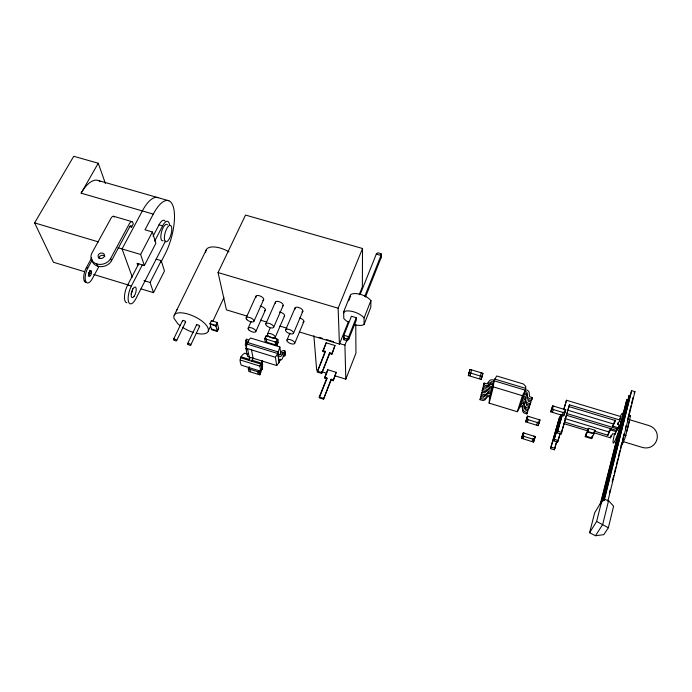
<?xml version="1.0" encoding="UTF-8"?>
<svg xmlns="http://www.w3.org/2000/svg" width="692" height="692" viewBox="0 0 692 692"><rect width="100%" height="100%" fill="white"/><g stroke="black" fill="none" stroke-linecap="round" stroke-linejoin="round"><path stroke-width="1.04" d="M246.983 316.088L226.44 309.869L218.049 272.562L245.522 215.065L362.522 248.489L362.357 286.851L359.191 294.74M353.941 324.487A12.715 5.96 21.7 0 0 362.366 325.197L364.044 324.565L364.096 317.948L370.929 300.553L369.268 298.875A12.603 6.107 21.7 0 0 352.271 293.884L350.619 294.584L343.63 311.858L343.812 318.528L345.498 320.162A12.715 5.96 21.7 0 0 347.981 321.884M370.929 300.553L370.8 307.309L364.044 324.565M365.497 296.989L380.894 258.177L381.05 253.713L377.771 252.779L376.301 254.128L360.359 293.996M364.727 296.392L380.981 255.469L381.05 253.713M380.894 258.177L380.989 255.616M343.742 337.981L343.855 335.257L351.458 316.253L356.276 317.689L356.285 320.214L348.759 339.184L347.185 340.732L343.794 339.703L343.742 337.981L347.142 339.011L347.185 340.732M343.794 339.703L343.855 335.257L348.716 336.719L348.759 339.184M489.132 403.133L489.529 398.142L494.002 380.756L525.349 390.202L519.804 407.363L517.287 411.723L489.132 403.133L493.335 386.889L494.002 380.756M247.727 354.157L244.631 353.197C240.15 355.705 239.069 360.662 241.205 365.151L260.798 371.258L262.398 368.672L262.562 360.722M261.87 360.437L261.394 363.144L259.837 366.085L261.022 372.036L259.811 374.839L248.861 371.414L248.298 368.741L249.12 366.872M280.139 359.157L279.04 362.582L276.696 365.54L247.753 356.57C245.452 350.264 245.392 342.938 250.582 338.016L279.845 346.986L280.891 354.321M249.691 358.837L249.89 358.188M468.354 375.574L470.015 369.416L482.895 373.282L482.203 376.275L481.174 379.441L468.354 375.574L470.015 369.416M481.174 379.441L482.895 373.282M489.815 397.026L488.509 396.628A1.073 0.952 14.3 0 0 487.35 396.948L485.36 399.396A3.088 2.742 13.9 0 1 482.013 400.287L480.049 399.691L480.378 398.315L482.35 398.912A3.097 2.751 13.8 0 0 485.697 398.021L487.696 395.565A1.081 0.952 14.3 0 1 488.863 395.244L490.17 395.642L490.714 393.93L489.097 393.454A3.114 2.759 14.3 0 0 486.701 393.86M490.948 392.615L489.633 392.217A1.081 0.96 14.2 0 0 488.466 392.528L486.45 395.002A3.114 2.759 13.7 0 1 483.077 395.902L481.096 395.296L481.987 392.165L484.08 392.797A1.081 0.952 13.6 0 0 485.075 392.528L487.185 389.959M492.107 388.125L490.775 387.719A1.09 0.969 14 0 0 489.599 388.039L487.575 390.522A3.149 2.785 13.5 0 1 484.166 391.43L482.168 390.824L482.506 389.397L484.512 390.003A3.157 2.785 13.5 0 0 487.929 389.094L489.953 386.603A1.099 0.969 13.9 0 1 491.147 386.292L492.47 386.69L493.448 383.307M493.284 383.55L491.943 383.143A1.107 0.969 13.8 0 0 490.749 383.463L488.708 385.972A3.175 2.803 13.4 0 1 485.274 386.88L483.258 386.266L484.166 383.065L486.303 383.705A1.099 0.969 13.3 0 0 487.306 383.437L489.616 380.643A3.192 2.811 13.8 0 1 492.548 379.856L494.209 380.349M480.594 397.978L480.923 396.594L483.007 397.225A1.064 0.952 13.8 0 0 483.985 396.957L486.242 394.224A3.114 2.759 14.3 0 1 486.459 394.033M481.987 392.165L481.096 395.296M482.722 389.086L483.068 387.658L485.178 388.29A1.09 0.96 13.5 0 0 486.182 388.022L488.474 385.254A3.166 2.794 13.9 0 1 488.699 385.055M484.166 383.065L483.258 386.266M608.346 527.771L613.614 506.207L608.588 500.653L605.076 499.546L601.711 501.181L594.601 512.98L589.619 532.745L595.483 535.72L603.796 534.657L608.346 527.771L596.642 521.439L601.711 501.181M609.358 493.162L610.128 490.04M612.195 481.701L613.743 475.456M614.254 473.371L615.802 467.126M616.321 465.041L617.869 458.787M618.38 456.711L619.928 450.457M620.447 448.373L621.987 442.127M622.506 440.043L624.054 433.789M625.343 428.582L626.113 425.459M627.41 420.252L631.018 405.668M631.528 403.583L633.076 397.338M607.818 501.267L634.936 391.637L631.597 390.651L603.813 500.394M608.588 500.653L602.697 524.493L595.483 535.72M621.105 445.51A15.734 1.73 -72.9 0 0 625.603 436.254L630.542 415.857A15.734 1.73 -72.9 0 0 629.919 415.581M602.585 501.795L629.21 395.158L602.343 500.965M604.324 500.169L631.597 390.651M594.229 432.863L610.448 437.811L612.688 433.65L614.989 434.351L617.074 429.17M615.067 419.975L612.74 426.142L618.51 427.89L619.989 425.182L617.636 424.473L620.006 420.07L620.88 416.619L566.488 400.253L563.781 409.145M566.212 415.183L617.039 430.597L618.544 426.462M618.51 427.89L619.158 425.329M600.146 504.58L626.857 399.587L600.621 504.39M614.989 434.351L615.422 432.664M617.636 424.473L618.068 422.751M594.48 431.159L607.905 435.251L611.14 428.279M610.448 437.811L611.088 435.294M607.905 435.251L608.77 431.894L610.638 428.357M491.675 390.193L492.263 387.901M494.226 380.271L496.718 375.99L523.463 384.017L525.842 386.577L524.943 391.447L526.301 391.854A1.116 0.977 17.1 0 1 527.122 392.788L527.416 396.023A3.226 2.829 17.6 0 0 529.787 398.704L531.845 399.327L531.352 400.755L529.302 400.132A3.218 2.82 17.6 0 1 526.941 397.45L526.655 394.224A1.116 0.977 17.1 0 0 525.833 393.298L524.484 392.883M593.926 433.754L587.413 432.145L588.261 428.962M594.143 432.924L594.67 430.908M594.16 433.452L594.999 430.26L588.572 428.305L585.224 436.678L591.582 438.624L594.16 433.452L587.733 431.497L585.224 436.678M591.582 438.624L592.205 436.245M592.421 435.986L591.902 437.984L585.527 436.038L586.375 432.872M587.733 431.497L588.572 428.305M561.186 414.439L553.79 440.865L557.64 442.05L559.88 433.996M557.64 442.05L560.269 433.434M562.155 414.932L557.164 432.829L561.082 434.031L569.429 404.82L620.006 420.07M561.082 434.031L569.429 404.82M553.79 440.865L561.29 414.854M557.164 432.829L562.449 414.707M563.894 409.543L566.488 400.253M564.101 409.318L565.217 410.045L564.525 412.544L563.305 412.173L562.06 415.286M550.529 448.624L559.62 416.956L550.529 448.624L554.309 449.8L556.61 441.539M563.677 415.78L565.727 409.811L552.752 405.884L551.671 408.669L550.763 411.861L563.677 415.78L565.727 409.811M554.309 449.8L556.973 441.055M550.763 411.861L552.752 405.884M551.507 410.797L551.974 409.145M554.37 406.377L553.055 406.368L552.346 408.86L553.565 409.223L552.476 411.991M536.629 424.827L537.597 422.224L538.765 422.578L539.466 420.156L538.402 419.456M533.809 436.116L534.847 436.799L534.163 439.161L533.247 441.591L532.018 441.582L533.03 438.815L534.163 439.161M527.494 416.126L525.678 421.852L538.082 425.649L539.959 419.932L527.494 416.126L526.595 418.755M533.523 442.05L535.314 436.583L523.282 432.872L521.534 438.339L533.523 442.05L534.397 439.022M538.082 425.649L539.959 419.932M526.465 420.753L527.788 416.584L529.051 416.601M521.534 438.339L523.282 432.872M522.235 437.335L522.702 435.778M522.296 437.301L523.559 433.322L524.787 433.33M527.321 421.982L528.238 419.361L527.07 419.006M523.126 438.468L523.991 436.021L522.858 435.675M520.185 406.187L521.5 406.593A1.09 0.96 17.7 0 1 522.296 407.502L522.572 410.667A3.131 2.768 18.2 0 0 524.865 413.288L526.863 413.902L527.84 410.806L525.738 410.157A1.081 0.952 18.2 0 1 525.064 409.387L524.761 406.083M521.595 401.836L522.918 402.234A1.099 0.969 17.5 0 1 523.723 403.159L524 406.334A3.157 2.785 18 0 0 526.318 408.981L528.333 409.595L529.319 406.463L527.2 405.815A1.09 0.96 18 0 1 526.517 405.036L526.309 402.779M528.333 409.595L529.319 406.463M523.022 397.398L524.363 397.805A1.107 0.969 17.3 0 1 525.176 398.73L525.453 401.931A3.192 2.803 17.8 0 0 527.797 404.595L529.83 405.209L530.833 402.052L528.688 401.395A1.099 0.969 17.8 0 1 528.005 400.607L527.979 400.469M529.83 405.209L530.833 402.052M531.352 400.755L532.373 397.554L530.21 396.888A1.116 0.977 17.6 0 1 529.51 396.101L529.164 392.485A3.226 2.829 17.1 0 0 527.148 390.202L525.479 389.683L525.877 388.437L494.555 379.008L493.656 382.096L492.315 381.69A1.107 0.977 13.8 0 0 491.112 382.01L489.071 384.518A3.183 2.803 13.3 0 1 485.628 385.427L483.604 384.813M279.845 346.986L277.691 353.517L275.425 357.271L276.696 365.54M519.804 407.363L520.323 405.642M520.6 404.898L521.145 403.099L522.771 403.6A3.14 2.777 17.6 0 1 524.251 404.751M489.529 398.142L490.066 396.438M482.168 390.824L483.068 387.658M480.049 399.691L480.923 396.594M517.287 411.723L522.425 395.686L525.349 390.202M481.286 372.798L479.686 378.611M471.624 369.9L470.067 375.704M527.382 412.164L527.84 410.806M531.88 398.973L532.373 397.554M526.863 413.902L527.321 412.553L525.323 411.939A3.14 2.768 18.2 0 1 523.014 409.309L522.745 406.143A1.09 0.96 17.6 0 0 521.941 405.227L520.626 404.829M618.051 432.915L617.731 433.858A15.717 1.609 -72.9 0 1 613.363 443.139A15.717 1.609 -72.9 0 1 614.626 433.858M525.678 421.852L526.577 419.231L539.059 423.046M527.183 418.34L527.788 416.584M247.477 342.479L278.348 351.968L278.772 354.84L278.115 356.38L278.988 356.631A2.457 2.163 -8.1 0 0 281.722 355.472L283.08 352.323L284.3 352.479L284.767 355.896L283.556 355.749L282.206 358.871A2.448 2.154 -8.2 0 1 279.499 360.03L278.625 359.779M522.988 434.957L523.559 433.322M534.708 438.209L535.314 436.583M552.337 408.219L553.055 406.368M334.755 375.73L345.818 379.147L355.947 353.188L355.749 324.271M356.276 317.689L348.716 336.719L347.142 339.011M333.181 379.899L331.07 379.251L331.113 380.081L333.215 380.73L336.174 372.339L327.783 369.762L324.756 377.296L324.816 378.126L326.909 378.775L319.669 396.905M333.215 380.73L336.174 372.339M324.756 377.296L326.858 377.944L319.22 397.052L319.289 397.857L323.527 399.18L331.07 379.251M323.527 399.18L331.113 380.081M345.818 379.147L344.91 345.144L346.9 340.153M324.816 378.126L327.783 369.762M299.368 331.961L339.435 344.097L348.526 321.399M331.831 353.335L329.617 352.661L329.669 353.569L331.875 354.243L334.98 345.498L326.166 342.825L322.982 350.636L323.043 351.553L325.249 352.228L325.197 351.311L322.982 350.636M331.875 354.243L334.98 345.498M343.665 313.234L344.443 311.313M348.699 300.769L350.636 295.986M325.197 351.311L317.221 372.019L321.676 373.395L329.617 352.661M321.676 373.395L329.669 353.569M317.619 371.033L324.851 353.214M339.435 344.097L338.128 308.217L362.522 248.489M323.043 351.553L326.166 342.825M252.597 358.568L252.519 358.75A1.903 0.467 -72.6 0 0 252.061 360.887L252.148 361.362L252.71 359.07M249.769 357.695L249.691 357.876A1.903 0.476 -72.6 0 0 249.241 360.013L249.328 360.489M294.654 343.422A4.204 1.799 23 0 0 289.559 339.495A4.204 1.799 23 0 0 288.192 342.298A4.204 1.799 23 0 0 294.654 343.422L303.814 321.745M284.3 352.479L284.948 350.948L284.109 350.688A2.163 1.903 -7.7 0 0 281.229 352.116L280.061 354.806L278.772 354.84M293.477 333.293A4.282 1.868 23.2 0 0 288.287 329.271A4.282 1.868 23.2 0 0 286.903 332.186A4.282 1.868 23.2 0 0 293.477 333.293L302.811 311.348M284.767 355.896L285.415 354.373L284.948 350.948M286.946 340.066L289.887 333.181M285.632 329.885L295.06 307.957M275.684 344.564L275.087 341.865L276.342 341.874L277.345 339.564L276.376 338.89M277.016 345.343L276.575 342.324L277.855 339.348L266.013 335.724L264.707 338.691L265.218 341.727L277.016 345.343L278.296 342.376L277.855 339.348M277.12 344.132L277.786 342.592M259.811 374.839L259.31 372.175L260.123 370.307M275.165 337.471A4.195 1.782 23.5 0 0 270.027 333.544A4.195 1.782 23.5 0 0 268.781 336.373A4.195 1.782 23.5 0 0 275.165 337.471L284.507 315.941M260.235 372.971L259.604 374.424C257.848 375.246 256.931 370.428 259.102 371.76L259.734 370.298M267.484 336.182L266.238 336.174L265.226 338.475L266.333 338.812L266.688 342.177L265.728 341.511M273.643 327.281L283.166 305.475M249.423 367.089L248.783 368.542C250.245 368.352 251.231 373.178 249.336 371.215M267.475 334.132L270.044 328.267M265.815 323.873L275.425 302.093M255.815 331.563L265.33 310.163M253.947 321.296L263.652 299.627M246.222 343.223L245.695 340.62L246.378 339.106L247.208 339.365A2.154 1.877 -10.7 0 1 248.281 341.995M248.134 328.233L251.187 321.434M246.127 317.905L255.928 296.254M218.464 327.835L217.124 330.724L211.38 328.959M217.314 331.485L218.655 328.596L217.15 322.463L211.363 320.69L209.996 323.596L211.579 329.721L217.314 331.485L215.792 325.37L217.15 322.463M217.34 323.233L215.982 326.148L210.342 324.046M208.283 330.975L210.576 326.079M212.868 321.183L223.879 297.698M190.758 345.005L199.607 326.339M187.619 343.647L196.502 324.989M176.659 340.62L185.612 322.04M173.519 339.27L182.515 320.699M174.358 315.024L206.363 249.674M593.892 432.474L594.999 430.26M141.159 288.901L153.52 292.655L164.454 271.048L161.245 260.659L156.193 259.154M153.52 292.655L150.095 282.5L161.245 260.659M160.873 262.355L165.206 253.86A35.041 12.767 -74.5 0 0 173.303 206.865A35.041 12.767 -74.5 0 0 153.287 214.105L81.128 193.163L98.247 163.234L73.741 156.28L34.6 222.893L53.414 262.242L84.389 271.653M165.483 241.041L135.987 298.503A12.006 4.481 -73.1 0 1 128.634 302.049A12.006 4.481 -73.1 0 1 131.376 286.03L142.284 265.019M137.803 265.529L137.051 263.349L144.369 265.546L155.882 243.307L152.378 231.976L145.009 229.813L153.287 214.105M154.671 241.145L162.603 225.86A11.669 4.204 -74.6 0 1 169.575 225.488M126.878 302.75A11.998 4.524 -73.1 0 1 124.482 296.539A11.998 4.524 -73.1 0 1 127.7 284.914L138.789 263.635M153.096 236.18L159.022 224.813A11.66 4.239 -74.6 0 1 165.059 220.999M144.369 265.546L140.623 254.466L152.378 231.976M612.74 426.142L615.655 420.658L568.72 406.498M129.568 226.5L131.601 227.097L133.288 223.948L132.726 222.357A6.081 2.387 -74.6 0 0 129.516 223.43L110.633 258.531A10.492 8.494 -16.7 0 1 96.828 263.972A10.492 8.494 -16.7 0 1 91.967 252.926L111.127 218.041A6.064 2.483 -74.7 0 1 114.448 217.011M91.906 259.664A10.458 8.477 -16.7 0 0 100.305 266.662A10.458 8.477 -16.7 0 0 111.507 260.789L129.966 226.362A2.024 0.796 -74.6 0 1 131.203 225.938L131.601 227.097M619.452 419.274L620.88 416.619M634.114 393.168L634.936 391.637M98.947 266.472L92.33 278.712A9.896 4.135 -73.2 0 1 85.721 281.393A9.896 4.135 -73.2 0 1 87.789 268.115L92.174 260.08M86.042 282.544A9.896 4.152 -73.2 0 1 83.723 277.267A9.896 4.152 -73.2 0 1 86.344 267.674L91.716 257.865M589.619 532.745L596.642 521.439M487.73 383.948L489.088 382.287M177.014 309.687L176.477 310.777M343.63 311.858L345.282 311.192A12.715 5.96 21.7 0 1 362.409 316.279L364.096 317.948M376.301 254.128L380.981 255.469M98.42 180.543L168.813 200.749M159.022 224.813L162.603 225.86M113.652 216.293L131.973 221.656M218.049 272.562L338.128 308.217M34.6 222.893L98.394 241.889M117.943 247.71L140.623 254.466M628.63 415.823L630.585 416.411M629.071 419.586L647.695 425.191C664.51 429.568 657.305 452.732 641.017 447.032L623.44 441.678M468.968 372.581L481.866 376.465M619.288 421.272L620.854 421.748M493.024 384.951L491.381 384.475A3.166 2.794 13.9 0 0 488.941 384.882M143.979 280.658L150.095 282.5M493.335 386.889L522.425 395.686M568.158 410.304L613.596 424.049M319.055 337.315L322.161 338.25M326.295 339.504L333.535 341.701M339.746 343.578L344.91 345.144M260.339 320.137L266.498 322.005M279.853 326.053L287.042 328.233M86.344 267.674L87.789 268.115M566.895 413.565L617.895 429.023M551.844 409.093L564.828 413.029M530.306 403.817L528.273 403.194A3.2 2.811 17.8 0 1 525.92 400.53L525.635 397.32A1.107 0.977 17.2 0 0 524.821 396.395L523.481 395.988L524.008 394.232L525.661 394.743A3.2 2.811 17.2 0 1 526.975 395.668M610.707 429.974L616.434 431.713M623.959 434.706L625.923 435.311M88.515 272.907L90.583 273.53M93.679 274.473L128.781 285.139M127.7 284.914L131.376 286.03M564.741 418.513L608.77 431.894M528.8 408.219L526.785 407.605A3.166 2.794 18 0 1 524.458 404.958L524.181 401.767A1.099 0.969 17.4 0 0 523.368 400.85L522.036 400.443L522.564 398.704L524.199 399.215A3.175 2.794 17.4 0 1 525.505 400.132M481.433 393.895L483.423 394.501A3.123 2.768 13.6 0 0 486.805 393.601L488.82 391.127A1.09 0.96 14.1 0 1 489.997 390.807L491.311 391.205L491.856 389.484L490.23 388.999A3.14 2.777 14.1 0 0 487.566 389.579M564.516 422.034L588.278 429.274M563.816 423.59L588.148 431.012M84.303 281.004L85.739 281.436M264.707 338.691L276.575 342.324M209.996 323.596L215.792 325.37M557.838 431.228L561.766 432.431M284.343 352.401L285.182 352.661M245.695 340.62L246.733 341.121L245.357 344.27A2.448 2.137 -10.7 0 0 246.525 346.623L246.759 346.709M284.576 354.114L285.415 354.373M246.793 344.002L277.691 353.517L279.04 362.582M554.439 439.308L558.306 440.501M246.041 348.206L275.425 357.271M321.693 371.699L326.719 373.248M317.152 371.128L321.607 372.504M522.382 435.891L534.44 439.619M551.161 447.127L554.958 448.295M249.751 359.529L240.963 356.804L241.11 357.505M252.571 360.402L261.394 363.144L262.398 368.672M240.531 357.755L260.979 364.104L261.991 369.623M240.055 359.935L259.837 366.085M248.298 368.741L259.31 372.175M319.22 397.052L323.467 398.376M96.811 263.972L97.728 266.212M110.633 258.531L111.507 260.789M132.336 277.233L122.06 248.938L142.353 210.93A34.981 13.113 -74.6 0 1 158.139 197.678M98.247 163.234L105.409 183.501M211.363 320.69L211.553 321.469M247.52 348.664L249.207 357.02M251.481 349.892L253.116 358.231M262.19 365.523L262.294 366.103M262.597 364.563L262.7 365.16M279.412 359.183L279.689 361.051M282.967 352.6L283.443 356.017M313.883 335.75L316.668 370.151M326.858 377.944L326.909 378.775M622.774 414.067L622.748 413.522A15.717 1.609 -72.9 0 0 620.439 416.342M205.749 252.416L205.714 250.798L206.813 248.869A18.234 8.477 26 0 1 229 251.905M81.128 193.163A34.617 14.99 -74.9 0 1 100.176 181.494M89.744 270.252A3.036 1.272 -73.2 0 1 89.908 273.21A3.036 1.272 -73.2 0 1 88.204 275.892M98.956 258.514A3.287 2.664 -16.7 0 1 101.11 255.547A3.287 2.664 -16.7 0 1 104.855 256.196M132.605 288.789A5.519 2.076 -73.1 0 1 131.143 294.074M163.113 240.704A8.529 3.071 -74.6 0 1 161.582 231.69A8.529 3.071 -74.6 0 1 167.516 224.857M196.294 333.267A18.857 7.612 25.3 0 0 203.621 322.463A18.857 7.612 25.3 0 0 174.773 314.306L173.779 316.036L173.951 318.259L177.68 323.545A18.857 7.612 25.3 0 0 180.067 325.595M193.682 332.558A18.857 7.612 25.3 0 1 182.463 327.29M196.831 325.664A1.695 0.683 25.1 0 1 197.082 324.712A1.695 0.683 25.1 0 1 199.279 325.664A1.695 0.683 25.1 0 1 199.028 326.615M182.861 321.373A1.695 0.683 25.4 0 1 183.077 320.413A1.695 0.683 25.4 0 1 185.274 321.365A1.695 0.683 25.4 0 1 185.049 322.325M279.438 311.971A4.152 1.851 23.6 0 1 283.608 313.934A4.152 1.851 23.6 0 1 284.187 316.322M275.58 303.2A4.221 1.92 23.8 0 1 279.525 301.798A4.221 1.92 23.8 0 1 282.838 305.873M299.792 318.026A4.161 1.868 23.1 0 1 303.52 320.379A4.161 1.868 23.1 0 1 302.897 322.368M295.181 309.065A4.23 1.929 23.3 0 1 297.067 307.213A4.23 1.929 23.3 0 1 302.058 309.402A4.23 1.929 23.3 0 1 301.885 311.997M256.118 297.378A4.221 1.903 24.4 0 1 257.813 295.484A4.221 1.903 24.4 0 1 262.787 297.655A4.221 1.903 24.4 0 1 262.796 300.293M260.201 306.193A4.143 1.834 24.2 0 1 264.69 308.459A4.143 1.834 24.2 0 1 264.482 310.795M629.132 421.489A11.409 1.254 -72.9 0 1 626.675 431.453M246.715 349.754A2.439 2.128 -10.8 0 1 246.006 347.998M90.401 275.658A3.036 1.263 -73.2 0 0 91.171 270.684A3.036 1.263 -73.2 0 0 88.645 274.023A3.036 1.263 -73.2 0 0 90.401 275.658M99.89 258.315A3.296 2.673 -16.7 0 0 104.527 255.201A3.296 2.673 -16.7 0 0 99.44 253.679A3.296 2.673 -16.7 0 0 99.89 258.315M134.11 296.271A5.519 2.059 -73.1 0 0 135.667 287.267A5.519 2.059 -73.1 0 0 131.316 293.443A5.519 2.059 -73.1 0 0 134.11 296.271M169.445 238.489A8.538 3.045 -74.5 0 0 170.396 225.367A8.538 3.045 -74.5 0 0 164.411 236.906A8.538 3.045 -74.5 0 0 169.445 238.489M173.874 339.928A1.713 0.657 25.3 0 0 176.564 340.767A1.713 0.657 25.3 0 0 174.825 339.132A1.713 0.657 25.3 0 0 173.874 339.928M187.965 344.305A1.713 0.666 24.9 0 0 190.663 345.152A1.713 0.666 24.9 0 0 188.951 343.517A1.713 0.666 24.9 0 0 187.965 344.305M266.446 325.56A4.273 1.851 23.7 0 0 273.323 327.662A4.273 1.851 23.7 0 0 269.422 323.484A4.273 1.851 23.7 0 0 266.446 325.56M246.819 319.6A4.264 1.834 24.2 0 0 253.644 321.685A4.264 1.834 24.2 0 0 249.656 317.49A4.264 1.834 24.2 0 0 246.819 319.6M248.8 329.876A4.187 1.773 24 0 0 255.512 331.935A4.187 1.773 24 0 0 251.603 327.87A4.187 1.773 24 0 0 248.8 329.876"/></g></svg>
